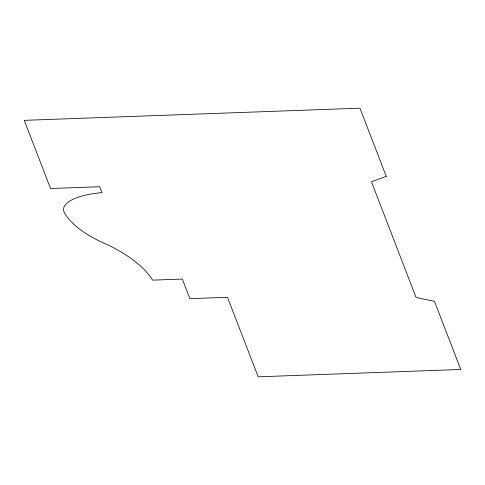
<?xml version="1.0" encoding="UTF-8"?>
<svg xmlns="http://www.w3.org/2000/svg" width="485" height="485" viewBox="0 0 485 485"><rect width="100%" height="100%" fill="white"/><g stroke="black" fill="none" stroke-linecap="round" stroke-linejoin="round"><path stroke-width="0.73" d="M386.248 176.346L371.455 181.796L416.075 297.469L434.457 301.312L460.75 369.473L258.172 376.815L227.495 297.293L189.871 298.657L182.311 279.063L152.605 280.136A285.441 96.218 0.5 0 0 109.319 245.549A215.019 72.483 0.5 0 1 64.687 213.121A52.719 17.769 0.5 0 1 102.008 192.606L99.74 186.731L50.543 188.513L24.25 120.347L359.955 108.185L386.248 176.346"/></g></svg>
